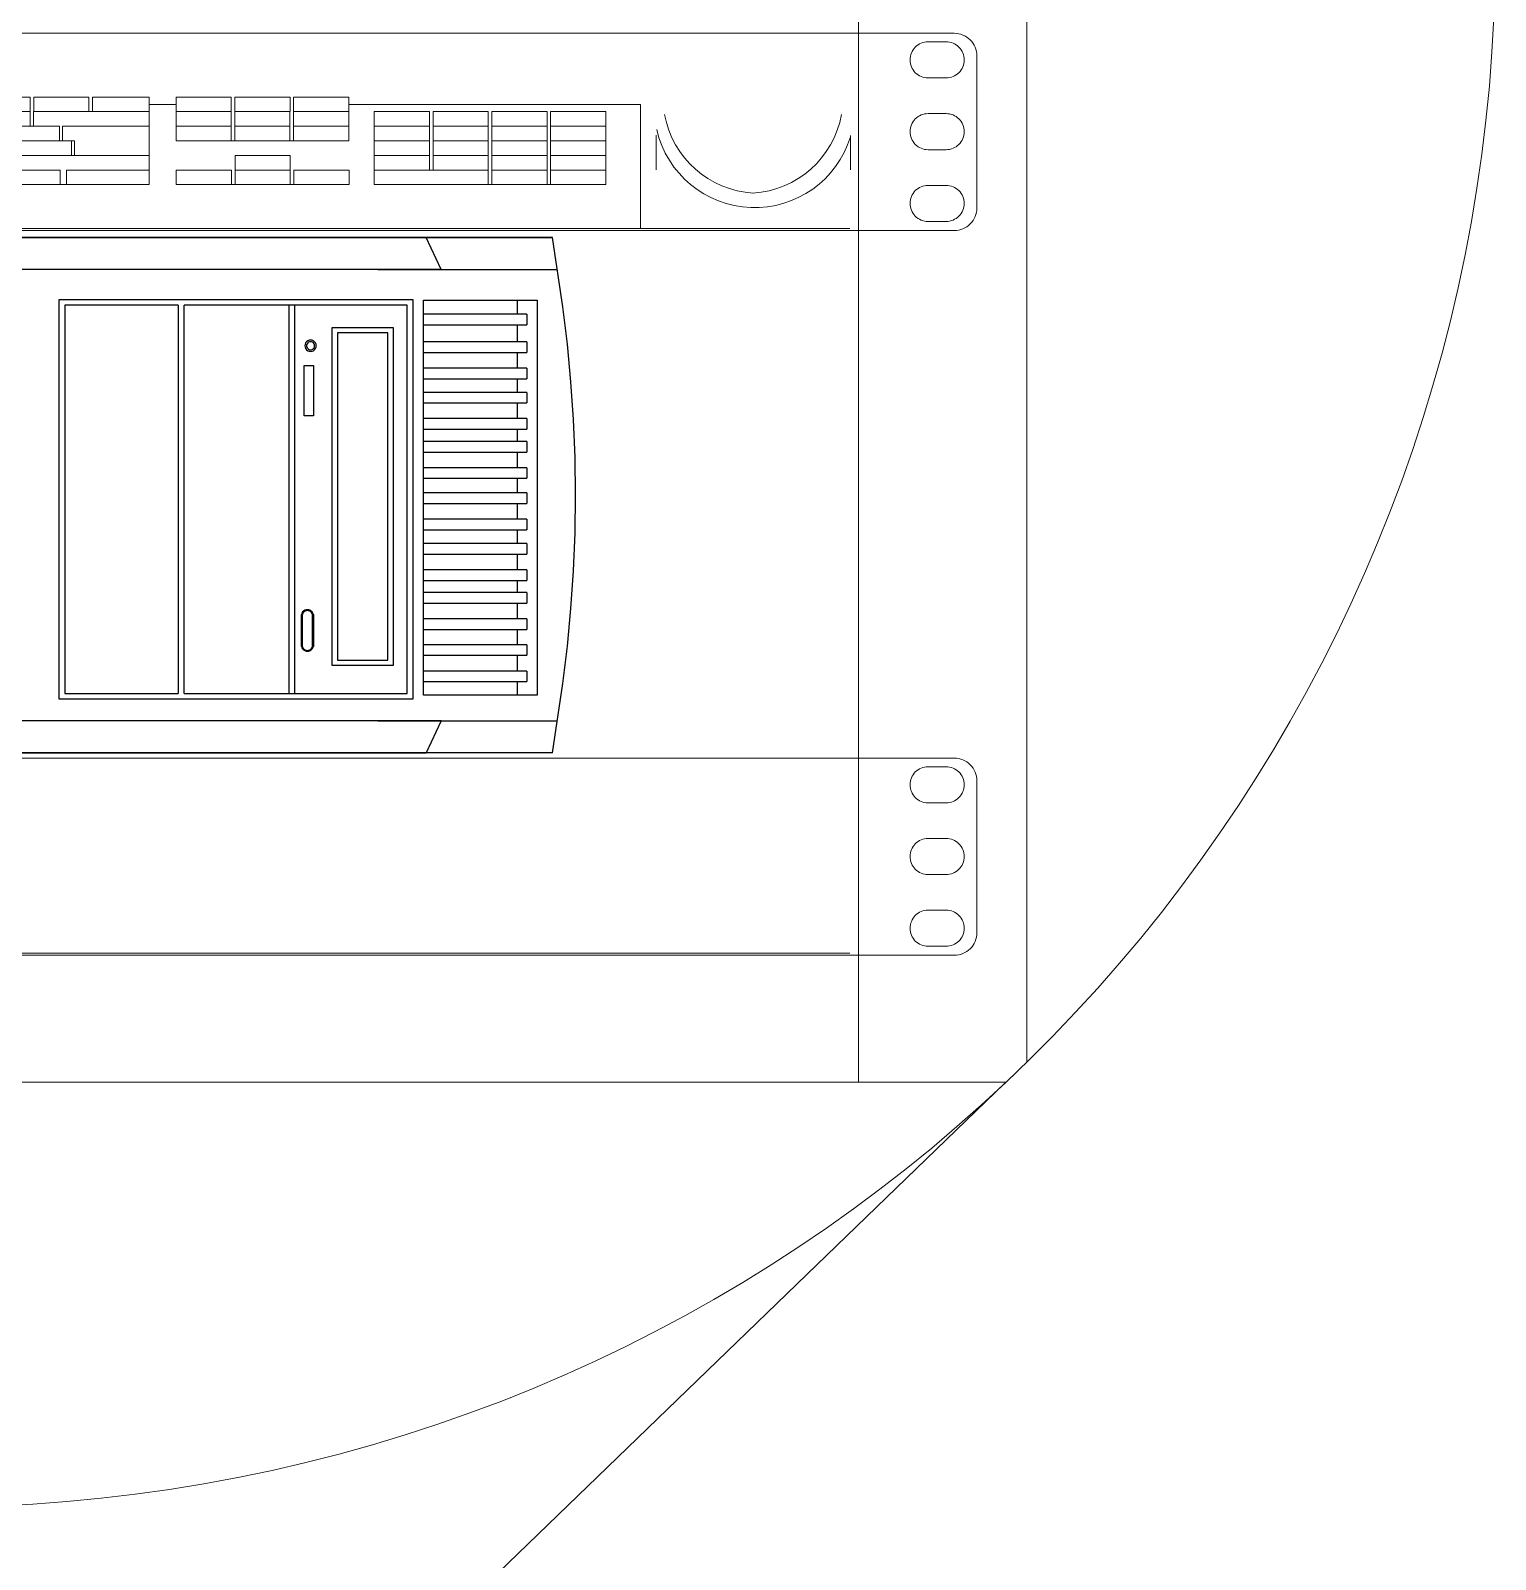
# Model space of a CAD drawing. Header units: millimetres. Extents: x 1256 to 2931, y 3298 to 3694.
# Drawn here: x 1593.8 to 1663.7, y 3542.7 to 3615.6 of the extents above; entities that cross this region are included whole.
import ezdxf

# ---------------------------------------------------------------- set-up
doc = ezdxf.new("R2010")
doc.units = ezdxf.units.MM
doc.layers.get('0').update_dxf_attribs({"color": 250, "lineweight": 5})
for name, color, linetype, lineweight in [('(B) 1U - NVR', 250, 'Continuous', 5), ('(C)1U - Gestion Cable', 250, 'Continuous', 5), ('Pantalla Rack', 250, 'Continuous', 5), ('Rack 1 - 2', 250, 'Continuous', 5)]:
    doc.layers.add(name, color=color, linetype=linetype, lineweight=lineweight)
doc.layers.add('Edges', color=7, linetype='Continuous')

# ---------------------------------------------------------------- blocks, each defined once
blk = doc.blocks.new('TECLADO FRONTAL')
at = {"color": 250}
for p, q in [((-0.24055, 0.0425), (-0.24055, 0)), ((-0.24055, 0.0425), (-0.22843, 0.0425)), ((-0.22843, 0.045), (-0.22843, 0.015)), ((-0.21013, 0.045), (-0.22843, 0.045)), ((-0.21015, 0.045), (-0.21017, 0.035)), ((-0.21015, 0.0425), (-0.18878, 0.0425)), ((-0.21013, 0.045), (-0.21014, 0.04)), ((-0.18879, 0.04), (-0.18878, 0.045)), ((-0.16986, 0.045), (-0.18878, 0.045)), ((-0.16986, 0.045), (-0.16987, 0.04)), ((-0.16865, 0.04), (-0.16864, 0.045)), ((-0.14973, 0.045), (-0.16864, 0.045)), ((-0.14973, 0.045), (-0.14974, 0.04)), ((-0.14852, 0.04), (-0.14851, 0.045)), ((-0.12959, 0.045), (-0.14851, 0.045)), ((-0.12959, 0.045), (-0.1296, 0.04)), ((-0.12838, 0.04), (-0.12837, 0.045)), ((-0.10945, 0.045), (-0.12837, 0.045)), ((-0.10945, 0.045), (-0.10946, 0.04)), ((-0.10946, 0.0425), (-0.09764, 0.0425)), ((-0.09765, 0.04), (-0.09764, 0.045)), ((-0.07872, 0.045), (-0.09764, 0.045)), ((-0.07872, 0.045), (-0.07873, 0.04)), ((-0.07751, 0.04), (-0.0775, 0.045)), ((-0.05858, 0.045), (-0.0775, 0.045)), ((-0.05858, 0.045), (-0.05859, 0.04)), ((-0.05738, 0.04), (-0.05737, 0.045)), ((-0.01831, 0.045), (-0.05737, 0.045)), ((-0.03845, 0.045), (-0.03846, 0.04)), ((-0.03724, 0.04), (-0.03723, 0.045)), ((-0.01831, 0.045), (-0.01832, 0.04)), ((-0.01832, 0.0425), (-0.00756, 0.0425)), ((-0.00757, 0.04), (-0.00755, 0.045)), ((0.01136, 0.045), (-0.00755, 0.045)), ((0.01136, 0.045), (0.01135, 0.04)), ((0.01257, 0.04), (0.01258, 0.045)), ((0.0315, 0.045), (0.01258, 0.045)), ((0.0315, 0.045), (0.03149, 0.04)), ((0.03271, 0.04), (0.03272, 0.045)), ((0.05163, 0.045), (0.03272, 0.045)), ((0.05163, 0.045), (0.05162, 0.04)), ((0.05284, 0.04), (0.05285, 0.045)), ((0.07226, 0.045), (0.05285, 0.045)), ((0.07226, 0.045), (0.07226, 0.015)), ((0.07226, 0.0425), (0.08154, 0.0425)), ((0.08154, 0.045), (0.08154, 0.03)), ((0.10039, 0.045), (0.08154, 0.045)), ((0.10039, 0.045), (0.10037, 0.04)), ((0.10159, 0.04), (0.1016, 0.045)), ((0.12052, 0.045), (0.1016, 0.045)), ((0.12052, 0.045), (0.12051, 0.04)), ((0.12173, 0.04), (0.12174, 0.045)), ((0.14066, 0.045), (0.12174, 0.045)), ((0.14066, 0.045), (0.14065, 0.04)), ((0.14065, 0.0425), (0.24055, 0.0425)), ((0.24055, 0.0425), (0.24055, 0)), ((-0.21014, 0.04), (-0.22843, 0.04)), ((-0.20895, 0.035), (-0.20894, 0.04)), ((-0.19002, 0.04), (-0.20894, 0.04)), ((-0.19002, 0.04), (-0.19003, 0.035)), ((-0.18882, 0.035), (-0.1888, 0.04)), ((-0.16987, 0.04), (-0.1888, 0.04)), ((-0.16989, 0.04), (-0.1699, 0.035)), ((-0.16868, 0.035), (-0.16867, 0.04)), ((-0.14974, 0.04), (-0.16867, 0.04)), ((-0.14975, 0.04), (-0.14976, 0.035)), ((-0.14854, 0.035), (-0.14853, 0.04)), ((-0.1296, 0.04), (-0.14853, 0.04)), ((-0.12962, 0.04), (-0.12963, 0.035)), ((-0.12841, 0.035), (-0.1284, 0.04)), ((-0.10946, 0.04), (-0.1284, 0.04)), ((-0.10948, 0.04), (-0.10949, 0.035)), ((-0.10827, 0.035), (-0.10826, 0.04)), ((-0.08934, 0.04), (-0.10826, 0.04)), ((-0.08934, 0.04), (-0.08935, 0.035)), ((-0.08813, 0.035), (-0.08812, 0.04)), ((-0.06921, 0.04), (-0.08812, 0.04)), ((-0.06921, 0.04), (-0.06922, 0.035)), ((-0.068, 0.035), (-0.06799, 0.04)), ((-0.04907, 0.04), (-0.06799, 0.04)), ((-0.04907, 0.04), (-0.04908, 0.035)), ((-0.04786, 0.035), (-0.04785, 0.04)), ((-0.02893, 0.04), (-0.04785, 0.04)), ((-0.02893, 0.04), (-0.02895, 0.035)), ((-0.02773, 0.035), (-0.02772, 0.04)), ((-0.0088, 0.04), (-0.02772, 0.04)), ((-0.0088, 0.04), (-0.00881, 0.035)), ((-0.00759, 0.035), (-0.00758, 0.04)), ((0.01135, 0.04), (-0.00758, 0.04)), ((0.01134, 0.04), (0.01133, 0.035)), ((0.01255, 0.035), (0.01256, 0.04)), ((0.03149, 0.04), (0.01256, 0.04)), ((0.03147, 0.04), (0.03146, 0.035)), ((0.03268, 0.035), (0.03269, 0.04)), ((0.07226, 0.04), (0.03269, 0.04)), ((0.10037, 0.04), (0.08154, 0.04)), ((0.10036, 0.04), (0.10035, 0.035)), ((0.10157, 0.035), (0.10158, 0.04)), ((0.12051, 0.04), (0.10158, 0.04)), ((0.1205, 0.04), (0.12049, 0.035)), ((0.1217, 0.035), (0.12171, 0.04)), ((0.14063, 0.04), (0.12171, 0.04)), ((0.14063, 0.04), (0.14062, 0.035)), ((0.14938, 0.04), (0.14938, 0.015)), ((0.16833, 0.04), (0.14938, 0.04)), ((0.16833, 0.04), (0.16829, 0.02)), ((0.16951, 0.02), (0.16955, 0.04)), ((0.18843, 0.04), (0.16955, 0.04)), ((0.18843, 0.04), (0.18843, 0.015)), ((0.18964, 0.04), (0.18964, 0.015)), ((0.20856, 0.04), (0.18964, 0.04)), ((0.20856, 0.04), (0.20856, 0.015)), ((0.20978, 0.04), (0.20978, 0.015)), ((0.22872, 0.04), (0.20978, 0.04)), ((0.2287, 0.04), (0.2287, 0.015)), ((-0.2001, 0.035), (-0.22843, 0.035)), ((-0.2001, 0.035), (-0.20011, 0.03)), ((-0.19889, 0.03), (-0.19888, 0.035)), ((-0.17997, 0.035), (-0.19888, 0.035)), ((-0.17997, 0.035), (-0.17998, 0.03)), ((-0.17876, 0.03), (-0.17875, 0.035)), ((-0.15983, 0.035), (-0.17875, 0.035)), ((-0.15983, 0.035), (-0.15984, 0.03)), ((-0.15862, 0.03), (-0.15861, 0.035)), ((-0.13969, 0.035), (-0.15861, 0.035)), ((-0.13969, 0.035), (-0.1397, 0.03)), ((-0.13849, 0.03), (-0.13848, 0.035)), ((-0.11956, 0.035), (-0.13848, 0.035)), ((-0.11956, 0.035), (-0.11957, 0.03)), ((-0.11835, 0.03), (-0.11834, 0.035)), ((-0.07929, 0.035), (-0.11834, 0.035)), ((-0.09942, 0.035), (-0.09943, 0.03)), ((-0.09821, 0.03), (-0.0982, 0.035)), ((-0.07929, 0.035), (-0.0793, 0.03)), ((-0.07808, 0.03), (-0.07807, 0.035)), ((-0.05915, 0.035), (-0.07807, 0.035)), ((-0.05915, 0.035), (-0.05916, 0.03)), ((-0.05794, 0.03), (-0.05793, 0.035)), ((-0.03901, 0.035), (-0.05793, 0.035)), ((-0.03901, 0.035), (-0.03902, 0.03)), ((-0.03781, 0.03), (-0.03779, 0.035)), ((-0.01888, 0.035), (-0.03779, 0.035)), ((-0.01888, 0.035), (-0.01889, 0.03)), ((-0.01767, 0.03), (-0.01766, 0.035)), ((0.00126, 0.035), (-0.01766, 0.035)), ((0.00126, 0.035), (0.00125, 0.03)), ((0.00247, 0.03), (0.00248, 0.035)), ((0.02139, 0.035), (0.00248, 0.035)), ((0.02139, 0.035), (0.02138, 0.03)), ((0.0226, 0.03), (0.02261, 0.035)), ((0.04153, 0.035), (0.02261, 0.035)), ((0.04153, 0.035), (0.04152, 0.03)), ((0.0426, 0.035), (0.04259, 0.03)), ((0.07226, 0.035), (0.0426, 0.035)), ((0.10035, 0.035), (0.08154, 0.035)), ((0.10035, 0.035), (0.10034, 0.03)), ((0.10156, 0.03), (0.10157, 0.035)), ((0.12049, 0.035), (0.10157, 0.035)), ((0.12049, 0.035), (0.12048, 0.03)), ((0.12169, 0.03), (0.1217, 0.035)), ((0.14062, 0.035), (0.1217, 0.035)), ((0.14062, 0.035), (0.14061, 0.03)), ((0.16832, 0.035), (0.14938, 0.035)), ((0.18843, 0.035), (0.16954, 0.035)), ((0.20856, 0.035), (0.18964, 0.035)), ((0.22872, 0.035), (0.20978, 0.035)), ((-0.19573, 0.03), (-0.22843, 0.03)), ((-0.19573, 0.03), (-0.19574, 0.025)), ((-0.19452, 0.025), (-0.19451, 0.03)), ((-0.17559, 0.03), (-0.19451, 0.03)), ((-0.17559, 0.03), (-0.1756, 0.025)), ((-0.17439, 0.025), (-0.17438, 0.03)), ((-0.15546, 0.03), (-0.17438, 0.03)), ((-0.15546, 0.03), (-0.15547, 0.025)), ((-0.15425, 0.025), (-0.15424, 0.03)), ((-0.13532, 0.03), (-0.15424, 0.03)), ((-0.13532, 0.03), (-0.13533, 0.025)), ((-0.13411, 0.025), (-0.1341, 0.03)), ((-0.11519, 0.03), (-0.1341, 0.03)), ((-0.11519, 0.03), (-0.1152, 0.025)), ((-0.11398, 0.025), (-0.11397, 0.03)), ((-0.07491, 0.03), (-0.11397, 0.03)), ((-0.09505, 0.03), (-0.09506, 0.025)), ((-0.09384, 0.025), (-0.09383, 0.03)), ((-0.07491, 0.03), (-0.07492, 0.025)), ((-0.07371, 0.025), (-0.0737, 0.03)), ((-0.05478, 0.03), (-0.0737, 0.03)), ((-0.05478, 0.03), (-0.05479, 0.025)), ((-0.05357, 0.025), (-0.05356, 0.03)), ((-0.03464, 0.03), (-0.05356, 0.03)), ((-0.03464, 0.03), (-0.03465, 0.025)), ((-0.03343, 0.025), (-0.03342, 0.03)), ((-0.01451, 0.03), (-0.03342, 0.03)), ((-0.01451, 0.03), (-0.01452, 0.025)), ((-0.0133, 0.025), (-0.01329, 0.03)), ((0.04561, 0.03), (-0.01329, 0.03)), ((0.00563, 0.03), (0.00562, 0.025)), ((0.00684, 0.025), (0.00685, 0.03)), ((0.02577, 0.03), (0.02576, 0.025)), ((0.02684, 0.03), (0.02683, 0.025)), ((0.04561, 0.03), (0.0456, 0.025)), ((0.04561, 0.03), (0.04672, 0.03)), ((0.04672, 0.03), (0.04671, 0.025)), ((0.14061, 0.03), (0.08154, 0.03)), ((0.16831, 0.03), (0.14938, 0.03)), ((0.18843, 0.03), (0.16953, 0.03)), ((0.20856, 0.03), (0.18964, 0.03)), ((0.22872, 0.03), (0.20978, 0.03)), ((-0.22844, 0.025), (-0.18408, 0.025)), ((-0.18408, 0.025), (-0.22844, 0.025)), ((-0.18408, 0.025), (-0.18409, 0.02)), ((-0.18288, 0.02), (-0.18286, 0.025)), ((-0.18286, 0.025), (-0.16395, 0.025)), ((-0.16395, 0.025), (-0.18286, 0.025)), ((-0.16395, 0.025), (-0.16396, 0.02)), ((-0.16274, 0.02), (-0.16273, 0.025)), ((-0.16273, 0.025), (-0.14381, 0.025)), ((-0.14381, 0.025), (-0.16273, 0.025)), ((-0.14381, 0.025), (-0.14382, 0.02)), ((-0.1426, 0.02), (-0.14259, 0.025)), ((-0.14259, 0.025), (-0.12368, 0.025)), ((-0.12368, 0.025), (-0.14259, 0.025)), ((-0.12368, 0.025), (-0.12369, 0.02)), ((-0.12247, 0.02), (-0.12246, 0.025)), ((-0.12246, 0.025), (-0.0834, 0.025)), ((-0.0834, 0.025), (-0.12246, 0.025)), ((-0.10354, 0.025), (-0.10355, 0.02)), ((-0.10233, 0.02), (-0.10232, 0.025)), ((-0.0834, 0.025), (-0.08341, 0.02)), ((-0.08219, 0.02), (-0.08218, 0.025)), ((-0.08218, 0.025), (-0.06327, 0.025)), ((-0.06327, 0.025), (-0.08218, 0.025)), ((-0.06327, 0.025), (-0.06328, 0.02)), ((-0.06206, 0.02), (-0.06205, 0.025)), ((-0.06205, 0.025), (-0.04313, 0.025)), ((-0.04313, 0.025), (-0.06205, 0.025)), ((-0.04313, 0.025), (-0.04314, 0.02)), ((-0.04192, 0.02), (-0.04191, 0.025)), ((-0.04191, 0.025), (-0.02299, 0.025)), ((-0.02299, 0.025), (-0.04191, 0.025)), ((-0.02299, 0.025), (-0.02301, 0.02)), ((-0.02179, 0.02), (-0.02178, 0.025)), ((-0.02178, 0.025), (-0.00286, 0.025)), ((-0.00286, 0.025), (-0.02178, 0.025)), ((-0.00286, 0.025), (-0.00287, 0.02)), ((-0.00165, 0.02), (-0.00164, 0.025)), ((-0.00164, 0.025), (0.01728, 0.025)), ((0.01728, 0.025), (-0.00164, 0.025)), ((0.01728, 0.025), (0.01727, 0.02)), ((0.01849, 0.02), (0.0185, 0.025)), ((0.0185, 0.025), (0.07226, 0.025)), ((0.07226, 0.025), (0.0185, 0.025)), ((0.10168, 0.02), (0.10169, 0.025)), ((0.10169, 0.025), (0.12061, 0.025)), ((0.12061, 0.025), (0.10169, 0.025)), ((0.12061, 0.025), (0.1206, 0.02)), ((0.14938, 0.025), (0.1683, 0.025)), ((0.16952, 0.025), (0.18843, 0.025)), ((0.18843, 0.025), (0.16952, 0.025)), ((0.18964, 0.025), (0.20856, 0.025)), ((0.20856, 0.025), (0.18964, 0.025)), ((0.20978, 0.025), (0.22871, 0.025)), ((0.22871, 0.025), (0.20978, 0.025)), ((-0.22845, 0.02), (-0.19998, 0.02)), ((-0.22843, 0.02), (-0.19998, 0.02)), ((-0.19998, 0.02), (-0.19998, 0.015)), ((-0.19779, 0.02), (-0.17978, 0.02)), ((-0.19779, 0.02), (-0.19779, 0.015)), ((-0.19779, 0.02), (-0.17978, 0.02)), ((-0.17978, 0.02), (-0.17978, 0.015)), ((-0.17757, 0.02), (-0.14912, 0.02)), ((-0.17757, 0.02), (-0.17757, 0.015)), ((-0.17757, 0.02), (-0.14912, 0.02)), ((-0.14912, 0.02), (-0.14912, 0.015)), ((-0.1479, 0.02), (-0.00817, 0.02)), ((-0.1479, 0.02), (-0.1479, 0.015)), ((-0.1479, 0.02), (-0.00817, 0.02)), ((-0.00817, 0.02), (-0.00817, 0.015)), ((-0.00695, 0.02), (0.02151, 0.02)), ((-0.00695, 0.02), (-0.00695, 0.015)), ((-0.00695, 0.02), (0.02151, 0.02)), ((0.02151, 0.02), (0.02151, 0.015)), ((0.0237, 0.02), (0.04172, 0.02)), ((0.0237, 0.02), (0.0237, 0.015)), ((0.0237, 0.02), (0.04172, 0.02)), ((0.04172, 0.02), (0.04172, 0.015)), ((0.04392, 0.02), (0.07226, 0.02)), ((0.04392, 0.02), (0.04392, 0.015)), ((0.04392, 0.02), (0.07226, 0.02)), ((0.08154, 0.02), (0.10046, 0.02)), ((0.08154, 0.02), (0.08154, 0.015)), ((0.08154, 0.02), (0.10046, 0.02)), ((0.10046, 0.02), (0.10046, 0.015)), ((0.10168, 0.02), (0.12059, 0.02)), ((0.10168, 0.02), (0.10168, 0.015)), ((0.10168, 0.02), (0.12059, 0.02)), ((0.12059, 0.02), (0.12059, 0.015)), ((0.12181, 0.02), (0.14073, 0.02)), ((0.12181, 0.02), (0.12181, 0.015)), ((0.12181, 0.02), (0.14073, 0.02)), ((0.14073, 0.02), (0.14073, 0.015)), ((0.14938, 0.02), (0.18843, 0.02)), ((0.14938, 0.02), (0.18843, 0.02)), ((0.18964, 0.02), (0.20856, 0.02)), ((0.18964, 0.02), (0.20856, 0.02)), ((0.20978, 0.02), (0.2287, 0.02)), ((0.20978, 0.02), (0.2287, 0.02)), ((-0.22843, 0.015), (0.07226, 0.015)), ((0.08154, 0.015), (0.14073, 0.015)), ((0.14938, 0.015), (0.2287, 0.015)), ((-0.24055, 0), (0.24055, 0))]:
    blk.add_line(p, q, dxfattribs=at)
blk = doc.blocks.new('MOUSE FRONTAL')
at = {"color": 250}
for p, q in [((-0.03329, 0.02004), (-0.03327, 0.03198)), ((0.03327, 0.03187), (0.03329, 0.02004)), ((-0.01329, 0), (0.01329, 0))]:
    blk.add_line(p, q, dxfattribs=at)
for centre, radius, start, end in [((0.00192, 0.04488), 0.03284, 190.3137, 266.5671), ((-0.00211, 0.04488), 0.03284, 273.4329, 349.6863), ((0.00042, 0.04151), 0.03438, 192.9176, 342.8701)]:
    blk.add_arc(centre, radius, start, end, dxfattribs=at)

msp = doc.modelspace()

# ---------------------------------------------------------------- linework, layer by layer
at = {"layer": '(B) 1U - NVR'}
msp.add_line((1614.166, 3540.239), (1640.31, 3565.491), dxfattribs=at)
msp.add_arc((1589.318, 3619.581), 74.337, 202.29212, 157.70788, dxfattribs=at)
at = {"layer": '(C)1U - Gestion Cable'}
for points in [[(1541.788, 3615.508), (1637.847, 3615.508)], [(1637.847, 3606.106), (1541.788, 3606.106)], [(1541.788, 3580.947), (1637.847, 3580.947)], [(1637.847, 3571.545), (1541.788, 3571.545)]]:
    msp.add_lwpolyline(points, dxfattribs=at)
for points in [[(1637.459, 3613.378), (1636.599, 3613.378, -0.414214), (1635.738, 3614.239), (1635.738, 3614.239, -0.414214), (1636.599, 3615.099), (1637.459, 3615.099, -0.414214), (1638.32, 3614.239), (1638.32, 3614.239, -0.414214)], [(1637.459, 3609.957), (1636.599, 3609.957, -0.414214), (1635.738, 3610.818), (1635.738, 3610.818, -0.414214), (1636.599, 3611.678), (1637.459, 3611.678, -0.414214), (1638.32, 3610.818), (1638.32, 3610.818, -0.414214)], [(1637.459, 3606.537), (1636.599, 3606.537, -0.414214), (1635.738, 3607.397), (1635.738, 3607.397, -0.414214), (1636.599, 3608.258), (1637.459, 3608.258, -0.414214), (1638.32, 3607.397), (1638.32, 3607.397, -0.414214)], [(1637.459, 3578.817), (1636.599, 3578.817, -0.414214), (1635.738, 3579.678), (1635.738, 3579.678, -0.414214), (1636.599, 3580.538), (1637.459, 3580.538, -0.414214), (1638.32, 3579.678), (1638.32, 3579.678, -0.414214)], [(1637.459, 3575.396), (1636.599, 3575.396, -0.414214), (1635.738, 3576.257), (1635.738, 3576.257, -0.414214), (1636.599, 3577.117), (1637.459, 3577.117, -0.414214), (1638.32, 3576.257), (1638.32, 3576.257, -0.414214)], [(1637.459, 3571.976), (1636.599, 3571.976, -0.414214), (1635.738, 3572.836), (1635.738, 3572.836, -0.414214), (1636.599, 3573.697), (1637.459, 3573.697, -0.414214), (1638.32, 3572.836), (1638.32, 3572.836, -0.414214)]]:
    msp.add_lwpolyline(points, format="xyb", close=True, dxfattribs=at)
for points in [[(1637.847, 3615.508, -0.414214), (1638.922, 3614.432), (1638.922, 3607.182, -0.414214), (1637.847, 3606.106)], [(1637.847, 3580.947, -0.414214), (1638.922, 3579.871), (1638.922, 3572.621, -0.414214), (1637.847, 3571.545)]]:
    msp.add_lwpolyline(points, format="xyb", dxfattribs=at)
for p, q in [((1633.284, 3565.491), (1633.284, 3679.521)), ((1589.395, 3606.204), (1632.862, 3606.204)), ((1589.395, 3571.643), (1632.862, 3571.643))]:
    msp.add_line(p, q)
at = {"layer": 'Edges'}
for p, q in [((1618.69, 3605.765), (1560.945, 3605.765)), ((1560.945, 3605.765), (1618.69, 3605.765)), ((1613.372, 3604.248), (1612.671, 3605.765)), ((1619.182, 3602.466), (1618.69, 3605.765)), ((1613.372, 3604.248), (1563.264, 3604.248)), ((1610.352, 3604.248), (1618.916, 3604.248)), ((1595.16, 3583.761), (1595.16, 3602.807)), ((1595.16, 3602.807), (1612.032, 3602.807)), ((1600.838, 3602.537), (1595.43, 3602.537)), ((1595.43, 3602.537), (1595.43, 3584.03)), ((1600.838, 3602.537), (1600.838, 3584.03)), ((1606.113, 3602.537), (1601.131, 3602.537)), ((1601.131, 3584.03), (1601.131, 3602.537)), ((1606.113, 3602.537), (1606.113, 3584.03)), ((1606.406, 3602.537), (1606.113, 3602.537)), ((1606.406, 3584.03), (1606.406, 3602.537)), ((1611.763, 3602.537), (1606.406, 3602.537)), ((1611.763, 3584.03), (1611.763, 3602.537)), ((1612.032, 3602.807), (1612.032, 3583.761)), ((1612.535, 3602.108), (1612.535, 3602.787)), ((1612.535, 3602.787), (1617.01, 3602.787)), ((1617.01, 3602.787), (1617.01, 3602.108)), ((1617.01, 3602.787), (1617.95, 3602.787)), ((1617.95, 3602.787), (1617.95, 3583.956)), ((1612.535, 3601.605), (1612.535, 3602.108)), ((1617.01, 3602.108), (1612.535, 3602.108)), ((1617.461, 3602.108), (1617.01, 3602.108)), ((1617.461, 3602.108), (1617.461, 3601.605)), ((1619.4, 3600.678), (1619.182, 3602.466)), ((1608.179, 3601.474), (1611.088, 3601.474)), ((1608.179, 3585.365), (1608.179, 3601.474)), ((1608.433, 3601.22), (1608.433, 3585.619)), ((1610.834, 3601.22), (1608.433, 3601.22)), ((1610.834, 3585.619), (1610.834, 3601.22)), ((1611.088, 3601.474), (1611.088, 3585.365)), ((1612.535, 3601.605), (1617.01, 3601.605)), ((1612.535, 3600.796), (1612.535, 3601.605)), ((1617.01, 3601.605), (1617.01, 3600.796)), ((1617.01, 3601.605), (1617.461, 3601.605)), ((1606.889, 3600.68), (1606.88, 3600.61)), ((1606.88, 3600.61), (1606.889, 3600.539)), ((1606.917, 3600.745), (1606.889, 3600.68)), ((1606.889, 3600.539), (1606.917, 3600.474)), ((1606.96, 3600.802), (1606.917, 3600.745)), ((1606.917, 3600.474), (1606.96, 3600.418)), ((1606.964, 3600.66), (1606.957, 3600.61)), ((1606.957, 3600.61), (1606.964, 3600.559)), ((1607.016, 3600.845), (1606.96, 3600.802)), ((1606.96, 3600.418), (1607.016, 3600.375)), ((1606.983, 3600.707), (1606.964, 3600.66)), ((1606.964, 3600.559), (1606.983, 3600.513)), ((1607.014, 3600.747), (1606.983, 3600.707)), ((1606.983, 3600.513), (1607.014, 3600.472)), ((1607.055, 3600.778), (1607.014, 3600.747)), ((1607.014, 3600.472), (1607.055, 3600.442)), ((1607.081, 3600.872), (1607.016, 3600.845)), ((1607.016, 3600.375), (1607.081, 3600.348)), ((1607.101, 3600.797), (1607.055, 3600.778)), ((1607.055, 3600.442), (1607.101, 3600.422)), ((1607.152, 3600.881), (1607.081, 3600.872)), ((1607.081, 3600.348), (1607.152, 3600.338)), ((1607.152, 3600.804), (1607.101, 3600.797)), ((1607.101, 3600.422), (1607.152, 3600.416)), ((1607.222, 3600.872), (1607.152, 3600.881)), ((1607.202, 3600.797), (1607.152, 3600.804)), ((1607.152, 3600.416), (1607.202, 3600.422)), ((1607.152, 3600.338), (1607.222, 3600.348)), ((1607.249, 3600.778), (1607.202, 3600.797)), ((1607.202, 3600.422), (1607.249, 3600.442)), ((1607.287, 3600.845), (1607.222, 3600.872)), ((1607.222, 3600.348), (1607.287, 3600.375)), ((1607.289, 3600.747), (1607.249, 3600.778)), ((1607.249, 3600.442), (1607.289, 3600.472)), ((1607.344, 3600.802), (1607.287, 3600.845)), ((1607.287, 3600.375), (1607.344, 3600.418)), ((1607.32, 3600.707), (1607.289, 3600.747)), ((1607.289, 3600.472), (1607.32, 3600.513)), ((1607.339, 3600.66), (1607.32, 3600.707)), ((1607.32, 3600.513), (1607.339, 3600.559)), ((1607.346, 3600.61), (1607.339, 3600.66)), ((1607.339, 3600.559), (1607.346, 3600.61)), ((1607.387, 3600.745), (1607.344, 3600.802)), ((1607.344, 3600.418), (1607.387, 3600.474)), ((1607.414, 3600.68), (1607.387, 3600.745)), ((1607.387, 3600.474), (1607.414, 3600.539)), ((1607.423, 3600.61), (1607.414, 3600.68)), ((1607.414, 3600.539), (1607.423, 3600.61)), ((1612.535, 3600.293), (1612.535, 3600.796)), ((1617.01, 3600.796), (1612.535, 3600.796)), ((1617.461, 3600.796), (1617.01, 3600.796)), ((1617.461, 3600.796), (1617.461, 3600.293)), ((1619.569, 3598.884), (1619.4, 3600.678)), ((1606.838, 3599.663), (1607.289, 3599.663)), ((1606.838, 3597.274), (1606.838, 3599.663)), ((1607.289, 3599.663), (1607.289, 3597.274)), ((1612.535, 3600.293), (1617.01, 3600.293)), ((1612.535, 3599.543), (1612.535, 3600.293)), ((1617.01, 3600.293), (1617.01, 3599.543)), ((1617.01, 3600.293), (1617.461, 3600.293)), ((1612.535, 3599.039), (1612.535, 3599.543)), ((1617.01, 3599.543), (1612.535, 3599.543)), ((1612.535, 3599.039), (1617.01, 3599.039)), ((1612.535, 3598.387), (1612.535, 3599.039)), ((1617.461, 3599.543), (1617.01, 3599.543)), ((1617.01, 3599.039), (1617.01, 3598.387)), ((1617.01, 3599.039), (1617.461, 3599.039)), ((1617.461, 3599.543), (1617.461, 3599.039)), ((1619.691, 3597.087), (1619.569, 3598.884)), ((1612.535, 3597.884), (1612.535, 3598.387)), ((1617.01, 3598.387), (1612.535, 3598.387)), ((1617.461, 3598.387), (1617.01, 3598.387)), ((1617.461, 3598.387), (1617.461, 3597.884)), ((1612.535, 3597.884), (1617.01, 3597.884)), ((1612.535, 3597.134), (1612.535, 3597.884)), ((1617.01, 3597.884), (1617.01, 3597.134)), ((1617.01, 3597.884), (1617.461, 3597.884)), ((1607.289, 3597.274), (1606.838, 3597.274)), ((1612.535, 3596.63), (1612.535, 3597.134)), ((1617.01, 3597.134), (1612.535, 3597.134)), ((1617.461, 3597.134), (1617.01, 3597.134)), ((1617.461, 3597.134), (1617.461, 3596.63)), ((1619.763, 3595.286), (1619.691, 3597.087)), ((1612.535, 3596.63), (1617.01, 3596.63)), ((1612.535, 3596.047), (1612.535, 3596.63)), ((1612.535, 3595.543), (1612.535, 3596.047)), ((1617.01, 3596.047), (1612.535, 3596.047)), ((1617.01, 3596.63), (1617.01, 3596.047)), ((1617.01, 3596.63), (1617.461, 3596.63)), ((1617.461, 3596.047), (1617.01, 3596.047)), ((1617.461, 3596.047), (1617.461, 3595.543)), ((1612.535, 3595.543), (1617.01, 3595.543)), ((1612.535, 3594.794), (1612.535, 3595.543)), ((1617.01, 3595.543), (1617.01, 3594.794)), ((1617.01, 3595.543), (1617.461, 3595.543)), ((1619.788, 3593.485), (1619.763, 3595.286)), ((1612.535, 3594.29), (1612.535, 3594.794)), ((1617.01, 3594.794), (1612.535, 3594.794)), ((1617.461, 3594.794), (1617.01, 3594.794)), ((1617.461, 3594.794), (1617.461, 3594.29)), ((1612.535, 3594.29), (1617.01, 3594.29)), ((1612.535, 3593.589), (1612.535, 3594.29)), ((1617.01, 3594.29), (1617.01, 3593.589)), ((1617.01, 3594.29), (1617.461, 3594.29)), ((1612.535, 3593.086), (1612.535, 3593.589)), ((1617.01, 3593.589), (1612.535, 3593.589)), ((1612.535, 3593.086), (1617.01, 3593.086)), ((1612.535, 3592.336), (1612.535, 3593.086)), ((1617.461, 3593.589), (1617.01, 3593.589)), ((1617.01, 3593.086), (1617.01, 3592.336)), ((1617.01, 3593.086), (1617.461, 3593.086)), ((1617.461, 3593.589), (1617.461, 3593.086)), ((1619.763, 3591.684), (1619.788, 3593.485)), ((1612.535, 3591.832), (1612.535, 3592.336)), ((1617.01, 3592.336), (1612.535, 3592.336)), ((1617.461, 3592.336), (1617.01, 3592.336)), ((1617.461, 3592.336), (1617.461, 3591.832)), ((1612.535, 3591.832), (1617.01, 3591.832)), ((1612.535, 3591.18), (1612.535, 3591.832)), ((1617.01, 3591.832), (1617.01, 3591.18)), ((1617.01, 3591.832), (1617.461, 3591.832)), ((1619.691, 3589.883), (1619.763, 3591.684)), ((1612.535, 3590.677), (1612.535, 3591.18)), ((1617.01, 3591.18), (1612.535, 3591.18)), ((1617.461, 3591.18), (1617.01, 3591.18)), ((1617.461, 3591.18), (1617.461, 3590.677)), ((1612.535, 3590.677), (1617.01, 3590.677)), ((1612.535, 3589.927), (1612.535, 3590.677)), ((1617.01, 3590.677), (1617.01, 3589.927)), ((1617.01, 3590.677), (1617.461, 3590.677)), ((1612.535, 3589.423), (1612.535, 3589.927)), ((1617.01, 3589.927), (1612.535, 3589.927)), ((1612.535, 3589.423), (1617.01, 3589.423)), ((1612.535, 3588.84), (1612.535, 3589.423)), ((1617.461, 3589.927), (1617.01, 3589.927)), ((1617.01, 3589.423), (1617.01, 3588.84)), ((1617.01, 3589.423), (1617.461, 3589.423)), ((1617.461, 3589.927), (1617.461, 3589.423)), ((1619.569, 3588.086), (1619.691, 3589.883)), ((1612.535, 3588.336), (1612.535, 3588.84)), ((1617.01, 3588.84), (1612.535, 3588.84)), ((1617.461, 3588.84), (1617.01, 3588.84)), ((1617.461, 3588.84), (1617.461, 3588.336)), ((1606.774, 3587.915), (1606.739, 3587.86)), ((1606.82, 3587.961), (1606.774, 3587.915)), ((1606.845, 3587.929), (1606.806, 3587.89)), ((1606.875, 3587.995), (1606.82, 3587.961)), ((1606.893, 3587.959), (1606.845, 3587.929)), ((1606.937, 3588.017), (1606.875, 3587.995)), ((1606.946, 3587.977), (1606.893, 3587.959)), ((1607.001, 3588.024), (1606.937, 3588.017)), ((1607.001, 3587.983), (1606.946, 3587.977)), ((1607.066, 3588.017), (1607.001, 3588.024)), ((1607.057, 3587.977), (1607.001, 3587.983)), ((1607.11, 3587.959), (1607.057, 3587.977)), ((1607.127, 3587.995), (1607.066, 3588.017)), ((1607.157, 3587.929), (1607.11, 3587.959)), ((1607.183, 3587.961), (1607.127, 3587.995)), ((1607.197, 3587.89), (1607.157, 3587.929)), ((1607.229, 3587.915), (1607.183, 3587.961)), ((1607.264, 3587.86), (1607.229, 3587.915)), ((1612.535, 3588.336), (1617.01, 3588.336)), ((1612.535, 3587.586), (1612.535, 3588.336)), ((1617.01, 3588.336), (1617.01, 3587.586)), ((1617.01, 3588.336), (1617.461, 3588.336)), ((1619.4, 3586.292), (1619.569, 3588.086)), ((1606.739, 3587.86), (1606.717, 3587.799)), ((1606.717, 3586.271), (1606.717, 3587.799)), ((1606.776, 3587.842), (1606.758, 3587.792)), ((1606.758, 3587.792), (1606.758, 3586.278)), ((1606.806, 3587.89), (1606.776, 3587.842)), ((1607.227, 3587.842), (1607.197, 3587.89)), ((1607.245, 3587.792), (1607.227, 3587.842)), ((1607.245, 3586.278), (1607.245, 3587.792)), ((1607.285, 3587.799), (1607.264, 3587.86)), ((1607.285, 3587.799), (1607.285, 3586.271)), ((1612.535, 3587.083), (1612.535, 3587.586)), ((1617.01, 3587.586), (1612.535, 3587.586)), ((1617.461, 3587.586), (1617.01, 3587.586)), ((1617.461, 3587.586), (1617.461, 3587.083)), ((1612.535, 3587.083), (1617.01, 3587.083)), ((1612.535, 3586.352), (1612.535, 3587.083)), ((1617.01, 3587.083), (1617.01, 3586.352)), ((1617.01, 3587.083), (1617.461, 3587.083)), ((1606.717, 3586.271), (1606.739, 3586.21)), ((1606.739, 3586.21), (1606.774, 3586.155)), ((1606.758, 3586.278), (1606.776, 3586.228)), ((1606.774, 3586.155), (1606.82, 3586.109)), ((1606.776, 3586.228), (1606.806, 3586.18)), ((1606.806, 3586.18), (1606.845, 3586.141)), ((1606.82, 3586.109), (1606.875, 3586.075)), ((1606.845, 3586.141), (1606.893, 3586.111)), ((1606.875, 3586.075), (1606.937, 3586.053)), ((1606.893, 3586.111), (1606.946, 3586.093)), ((1606.937, 3586.053), (1607.001, 3586.046)), ((1606.946, 3586.093), (1607.001, 3586.086)), ((1607.001, 3586.086), (1607.057, 3586.093)), ((1607.001, 3586.046), (1607.066, 3586.053)), ((1607.057, 3586.093), (1607.11, 3586.111)), ((1607.066, 3586.053), (1607.127, 3586.075)), ((1607.11, 3586.111), (1607.157, 3586.141)), ((1607.127, 3586.075), (1607.183, 3586.109)), ((1607.157, 3586.141), (1607.197, 3586.18)), ((1607.183, 3586.109), (1607.229, 3586.155)), ((1607.197, 3586.18), (1607.227, 3586.228)), ((1607.227, 3586.228), (1607.245, 3586.278)), ((1607.229, 3586.155), (1607.264, 3586.21)), ((1607.264, 3586.21), (1607.285, 3586.271)), ((1612.535, 3585.849), (1612.535, 3586.352)), ((1617.01, 3586.352), (1612.535, 3586.352)), ((1612.535, 3585.849), (1617.01, 3585.849)), ((1612.535, 3585.099), (1612.535, 3585.849)), ((1617.461, 3586.352), (1617.01, 3586.352)), ((1617.01, 3585.849), (1617.01, 3585.099)), ((1617.01, 3585.849), (1617.461, 3585.849)), ((1617.461, 3586.352), (1617.461, 3585.849)), ((1619.182, 3584.504), (1619.4, 3586.292)), ((1611.088, 3585.365), (1608.179, 3585.365)), ((1608.433, 3585.619), (1610.834, 3585.619)), ((1612.535, 3584.596), (1612.535, 3585.099)), ((1617.01, 3585.099), (1612.535, 3585.099)), ((1617.461, 3585.099), (1617.01, 3585.099)), ((1617.461, 3585.099), (1617.461, 3584.596)), ((1612.535, 3584.596), (1617.01, 3584.596)), ((1612.535, 3583.956), (1612.535, 3584.596)), ((1617.01, 3584.596), (1617.01, 3583.956)), ((1617.01, 3584.596), (1617.461, 3584.596)), ((1618.69, 3581.205), (1619.182, 3584.504)), ((1612.032, 3583.761), (1595.16, 3583.761)), ((1595.43, 3584.03), (1600.838, 3584.03)), ((1601.131, 3584.03), (1606.113, 3584.03)), ((1606.113, 3584.03), (1606.406, 3584.03)), ((1606.406, 3584.03), (1611.763, 3584.03)), ((1617.01, 3583.956), (1612.535, 3583.956)), ((1617.95, 3583.956), (1617.01, 3583.956)), ((1613.372, 3582.722), (1563.264, 3582.722)), ((1610.352, 3582.722), (1618.916, 3582.722)), ((1613.372, 3582.722), (1612.671, 3581.205)), ((1560.945, 3581.205), (1612.671, 3581.205)), ((1618.69, 3581.205), (1560.945, 3581.205))]:
    msp.add_line(p, q, dxfattribs=at)
at = {"layer": 'Rack 1 - 2'}
for p, q in [((1641.309, 3566.45), (1641.309, 3672.711)), ((1580.455, 3565.491), (1599.179, 3565.491)), ((1599.179, 3565.491), (1640.31, 3565.491))]:
    msp.add_line(p, q, dxfattribs=at)

# ---------------------------------------------------------------- block references
at = {"color": 250, "xscale": 139.2066706536854, "yscale": 139.2066706536854, "zscale": 139.2066706536854}
msp.add_blockref('MOUSE FRONTAL', (1628.266, 3606.204), dxfattribs=at)
at = {"layer": 'Pantalla Rack', "xscale": 139.2066706536854, "yscale": 139.2066706536854, "zscale": 139.2066706536854}
msp.add_blockref('TECLADO FRONTAL', (1589.395, 3606.204), dxfattribs=at)

doc.saveas('drawing.dxf')
